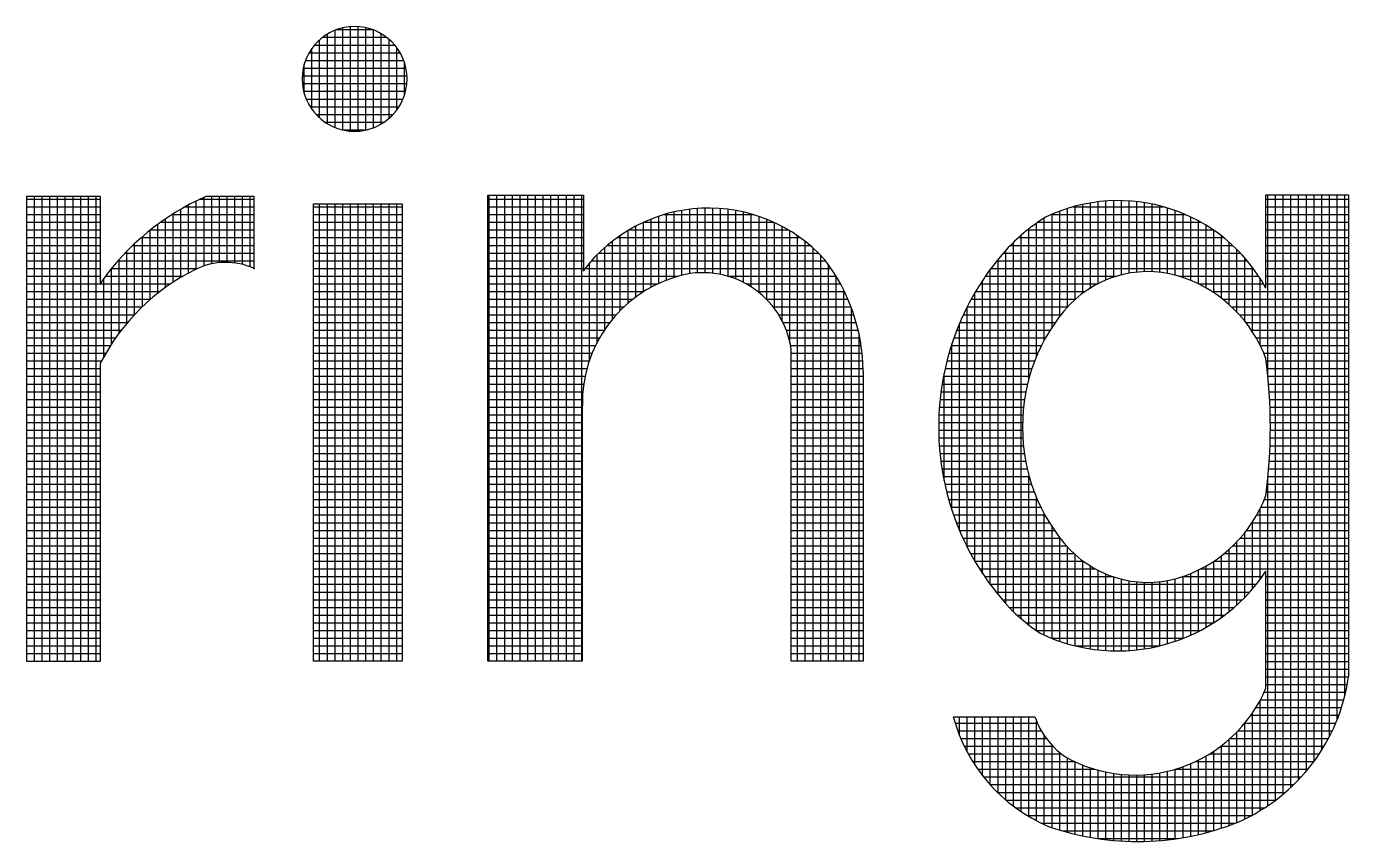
# Model space of a CAD drawing. Header units: inches. Extents: x 1019 to 1860, y -6 to 588.
# Drawn here: x 1748.894 to 1751.872, y 93.17 to 95.008 of the extents above; entities that cross this region are included whole.
import ezdxf

# ---------------------------------------------------------------- set-up
doc = ezdxf.new("R2010")
doc.units = ezdxf.units.IN
doc.header["$MEASUREMENT"] = 0
doc.layers.add('BG ÇÑ±¹Áö¿ª³\xad¹æ±â¼úÁÖ½ÄÈ¸»ç CI', color=7, linetype='Continuous')

msp = doc.modelspace()

# ---------------------------------------------------------------- linework, layer by layer
at = {"layer": 'BG ÇÑ±¹Áö¿ª³\xad¹æ±â¼úÁÖ½ÄÈ¸»ç CI', "color": 7, "linetype": 'Continuous', "lineweight": 25}
for p, q in [((1749.6063, 94.7744), (1749.6063, 95.0048)), ((1749.6237, 94.7718), (1749.6237, 95.0074)), ((1749.6411, 94.7717), (1749.6411, 95.0075)), ((1749.6584, 94.7742), (1749.6584, 95.005)), ((1749.5542, 94.8014), (1749.5542, 94.9778)), ((1749.5607, 94.9832), (1749.7051, 94.9832)), ((1749.5716, 94.7886), (1749.5716, 94.9906)), ((1749.589, 94.7799), (1749.589, 94.9993)), ((1749.5921, 95.0005), (1749.6737, 95.0005)), ((1749.6758, 94.7794), (1749.6758, 94.9997)), ((1749.6931, 94.7879), (1749.6931, 94.9913)), ((1749.7105, 94.8004), (1749.7105, 94.9787)), ((1749.5304, 94.9484), (1749.7354, 94.9484)), ((1749.5369, 94.8207), (1749.5369, 94.9585)), ((1749.5426, 94.9658), (1749.7233, 94.9658)), ((1749.7279, 94.8192), (1749.7279, 94.96)), ((1749.5195, 94.8563), (1749.5195, 94.9229)), ((1749.5222, 94.9311), (1749.7436, 94.9311)), ((1749.7452, 94.8528), (1749.7452, 94.9264)), ((1749.5149, 94.8963), (1749.7509, 94.8963)), ((1749.5172, 94.9137), (1749.7486, 94.9137)), ((1749.5152, 94.879), (1749.7506, 94.879)), ((1749.5181, 94.8616), (1749.7477, 94.8616)), ((1749.5238, 94.8442), (1749.7421, 94.8442)), ((1749.5327, 94.8269), (1749.7331, 94.8269)), ((1749.546, 94.8095), (1749.7198, 94.8095)), ((1749.566, 94.7922), (1749.6998, 94.7922)), ((1749.6048, 94.7748), (1749.661, 94.7748)), ((1748.8937, 94.6246), (1748.8937, 93.5772)), ((1749.0602, 94.6246), (1748.8937, 94.6246)), ((1748.8937, 94.6185), (1749.0602, 94.6185)), ((1748.8944, 93.5772), (1748.8944, 94.6246)), ((1748.9117, 93.5772), (1748.9117, 94.6246)), ((1748.9291, 93.5772), (1748.9291, 94.6246)), ((1748.9465, 93.5772), (1748.9465, 94.6246)), ((1748.9638, 93.5772), (1748.9638, 94.6246)), ((1748.9812, 93.5772), (1748.9812, 94.6246)), ((1748.9986, 93.5772), (1748.9986, 94.6246)), ((1749.0159, 93.5772), (1749.0159, 94.6246)), ((1749.0333, 93.5772), (1749.0333, 94.6246)), ((1749.0507, 93.5772), (1749.0507, 94.6246)), ((1749.0602, 94.4294), (1749.0602, 94.6246)), ((1749.2847, 94.6185), (1749.4066, 94.6185)), ((1749.2938, 94.4678), (1749.2938, 94.6227)), ((1749.4066, 94.6246), (1749.2981, 94.6246)), ((1749.3111, 94.4726), (1749.3111, 94.6246)), ((1749.3285, 94.4752), (1749.3285, 94.6246)), ((1749.3459, 94.4759), (1749.3459, 94.6246)), ((1749.3632, 94.4746), (1749.3632, 94.6246)), ((1749.3806, 94.4712), (1749.3806, 94.6246)), ((1749.3979, 94.4658), (1749.3979, 94.6246)), ((1749.4066, 94.4622), (1749.4066, 94.6246)), ((1749.9334, 93.5772), (1749.9334, 94.6276)), ((1749.9334, 94.6276), (1750.1482, 94.6276)), ((1749.9334, 94.6185), (1750.1482, 94.6185)), ((1749.9362, 93.5772), (1749.9362, 94.6276)), ((1749.9536, 93.5772), (1749.9536, 94.6276)), ((1749.971, 93.5772), (1749.971, 94.6276)), ((1749.9883, 93.5772), (1749.9883, 94.6276)), ((1750.0057, 93.5772), (1750.0057, 94.6276)), ((1750.0231, 93.5772), (1750.0231, 94.6276)), ((1750.0404, 93.5772), (1750.0404, 94.6276)), ((1750.0578, 93.5772), (1750.0578, 94.6276)), ((1750.0752, 93.5772), (1750.0752, 94.6276)), ((1750.0925, 93.5772), (1750.0925, 94.6276)), ((1750.1099, 93.5772), (1750.1099, 94.6276)), ((1750.1273, 93.5772), (1750.1273, 94.6276)), ((1750.1446, 93.5772), (1750.1446, 94.6276)), ((1750.1482, 94.6276), (1750.1482, 94.4574)), ((1751.6857, 94.4177), (1751.6857, 94.6282)), ((1751.6857, 94.6282), (1751.8719, 94.6282)), ((1751.6857, 94.6185), (1751.8719, 94.6185)), ((1751.6901, 94.2216), (1751.6901, 94.6282)), ((1751.7074, 93.2636), (1751.7074, 94.6282)), ((1751.7248, 93.2774), (1751.7248, 94.6282)), ((1751.7422, 93.2928), (1751.7422, 94.6282)), ((1751.7595, 93.31), (1751.7595, 94.6282)), ((1751.7769, 93.3294), (1751.7769, 94.6282)), ((1751.7942, 93.3515), (1751.7942, 94.6282)), ((1751.8116, 93.3771), (1751.8116, 94.6282)), ((1751.829, 93.4075), (1751.829, 94.6282)), ((1751.8463, 93.4457), (1751.8463, 94.6282)), ((1751.8637, 93.4998), (1751.8637, 94.6282)), ((1751.8719, 94.6282), (1751.8719, 93.5419)), ((1748.8937, 94.6011), (1749.0602, 94.6011)), ((1749.2417, 94.4421), (1749.2417, 94.5958)), ((1749.251, 94.6011), (1749.4066, 94.6011)), ((1749.259, 94.4519), (1749.259, 94.6056)), ((1749.2764, 94.4608), (1749.2764, 94.6145)), ((1749.54, 94.6081), (1749.7397, 94.6081)), ((1749.54, 93.5772), (1749.54, 94.6081)), ((1749.54, 94.6011), (1749.7397, 94.6011)), ((1749.5542, 93.5772), (1749.5542, 94.6081)), ((1749.5716, 93.5772), (1749.5716, 94.6081)), ((1749.589, 93.5772), (1749.589, 94.6081)), ((1749.6063, 93.5772), (1749.6063, 94.6081)), ((1749.6237, 93.5772), (1749.6237, 94.6081)), ((1749.6411, 93.5772), (1749.6411, 94.6081)), ((1749.6584, 93.5772), (1749.6584, 94.6081)), ((1749.6758, 93.5772), (1749.6758, 94.6081)), ((1749.6931, 93.5772), (1749.6931, 94.6081)), ((1749.7105, 93.5772), (1749.7105, 94.6081)), ((1749.7279, 93.5772), (1749.7279, 94.6081)), ((1749.7397, 94.6081), (1749.7397, 93.5772)), ((1749.9334, 94.6011), (1750.1482, 94.6011)), ((1750.353, 94.4423), (1750.353, 94.5897)), ((1750.3704, 94.4472), (1750.3704, 94.5932)), ((1750.3877, 94.4506), (1750.3877, 94.5957)), ((1750.4051, 94.4524), (1750.4051, 94.5974)), ((1750.4225, 94.4527), (1750.4225, 94.5982)), ((1750.4398, 94.4515), (1750.4398, 94.5982)), ((1750.4572, 94.4488), (1750.4572, 94.5973)), ((1750.4745, 94.4445), (1750.4745, 94.5955)), ((1750.4919, 94.4385), (1750.4919, 94.5929)), ((1750.5093, 94.4306), (1750.5093, 94.5893)), ((1751.2212, 94.354), (1751.2212, 94.5913)), ((1751.2386, 94.3751), (1751.2386, 94.5973)), ((1751.2516, 94.6011), (1751.4553, 94.6011)), ((1751.2559, 94.3925), (1751.2559, 94.6023)), ((1751.2733, 94.4067), (1751.2733, 94.6065)), ((1751.2907, 94.4185), (1751.2907, 94.6099)), ((1751.308, 94.4282), (1751.308, 94.6124)), ((1751.3254, 94.4363), (1751.3254, 94.6141)), ((1751.3428, 94.4427), (1751.3428, 94.615)), ((1751.3601, 94.4478), (1751.3601, 94.615)), ((1751.3775, 94.4515), (1751.3775, 94.6143)), ((1751.3949, 94.4538), (1751.3949, 94.6128)), ((1751.4122, 94.455), (1751.4122, 94.6105)), ((1751.4296, 94.4549), (1751.4296, 94.6074)), ((1751.447, 94.4536), (1751.447, 94.6034)), ((1751.4643, 94.451), (1751.4643, 94.5985)), ((1751.4817, 94.4471), (1751.4817, 94.5927)), ((1751.6857, 94.6011), (1751.8719, 94.6011)), ((1748.8937, 94.5838), (1749.0602, 94.5838)), ((1748.8937, 94.5664), (1749.0602, 94.5664)), ((1749.1896, 94.4062), (1749.1896, 94.5617)), ((1749.1961, 94.5664), (1749.4066, 94.5664)), ((1749.2069, 94.4193), (1749.2069, 94.574)), ((1749.2218, 94.5838), (1749.4066, 94.5838)), ((1749.2243, 94.4312), (1749.2243, 94.5853)), ((1749.54, 94.5838), (1749.7397, 94.5838)), ((1749.54, 94.5664), (1749.7397, 94.5664)), ((1749.9334, 94.5838), (1750.1482, 94.5838)), ((1749.9334, 94.5664), (1750.1482, 94.5664)), ((1750.2662, 94.3978), (1750.2662, 94.5578)), ((1750.2835, 94.4098), (1750.2835, 94.5663)), ((1750.2837, 94.5664), (1750.5768, 94.5664)), ((1750.3009, 94.42), (1750.3009, 94.5737)), ((1750.3183, 94.4288), (1750.3183, 94.5801)), ((1750.3301, 94.5838), (1750.5305, 94.5838)), ((1750.3356, 94.4361), (1750.3356, 94.5854)), ((1750.5266, 94.4205), (1750.5266, 94.5849)), ((1750.544, 94.4079), (1750.544, 94.5795)), ((1750.5614, 94.392), (1750.5614, 94.573)), ((1750.5787, 94.3716), (1750.5787, 94.5655)), ((1751.1691, 94.2645), (1751.1691, 94.5643)), ((1751.1722, 94.5664), (1751.5391, 94.5664)), ((1751.1865, 94.3006), (1751.1865, 94.5759)), ((1751.2027, 94.5838), (1751.5042, 94.5838)), ((1751.2039, 94.3296), (1751.2039, 94.5843)), ((1751.4991, 94.4419), (1751.4991, 94.586)), ((1751.5164, 94.4353), (1751.5164, 94.5782)), ((1751.5338, 94.4274), (1751.5338, 94.5694)), ((1751.5511, 94.4182), (1751.5511, 94.5594)), ((1751.6857, 94.5838), (1751.8719, 94.5838)), ((1751.6857, 94.5664), (1751.8719, 94.5664)), ((1748.8937, 94.5491), (1749.0602, 94.5491)), ((1748.8937, 94.5317), (1749.0602, 94.5317)), ((1749.1523, 94.5317), (1749.4066, 94.5317)), ((1749.1548, 94.3759), (1749.1548, 94.5339)), ((1749.1722, 94.3918), (1749.1722, 94.5483)), ((1749.1731, 94.5491), (1749.4066, 94.5491)), ((1749.54, 94.5491), (1749.7397, 94.5491)), ((1749.54, 94.5317), (1749.7397, 94.5317)), ((1749.9334, 94.5491), (1750.1482, 94.5491)), ((1749.9334, 94.5317), (1750.1482, 94.5317)), ((1750.224, 94.5317), (1750.6366, 94.5317)), ((1750.2314, 94.3676), (1750.2314, 94.5369)), ((1750.2488, 94.3839), (1750.2488, 94.548)), ((1750.2505, 94.5491), (1750.6101, 94.5491)), ((1750.5961, 94.3438), (1750.5961, 94.5569)), ((1750.6135, 94.2959), (1750.6135, 94.547)), ((1750.6308, 93.5772), (1750.6308, 94.5357)), ((1751.1285, 94.5317), (1751.5904, 94.5317)), ((1751.1344, 93.6729), (1751.1344, 94.537)), ((1751.1489, 94.5491), (1751.567, 94.5491)), ((1751.1518, 94.2142), (1751.1518, 94.5513)), ((1751.5685, 94.4075), (1751.5685, 94.548)), ((1751.5859, 94.395), (1751.5859, 94.5353)), ((1751.6857, 94.5491), (1751.8719, 94.5491)), ((1751.6857, 94.5317), (1751.8719, 94.5317)), ((1748.8937, 94.5143), (1749.0602, 94.5143)), ((1749.1201, 94.3388), (1749.1201, 94.5013)), ((1749.1333, 94.5143), (1749.4066, 94.5143)), ((1749.1375, 94.3584), (1749.1375, 94.5183)), ((1749.54, 94.5143), (1749.7397, 94.5143)), ((1749.9334, 94.5143), (1750.1482, 94.5143)), ((1750.1967, 94.3252), (1750.1967, 94.5099)), ((1750.2018, 94.5143), (1750.6587, 94.5143)), ((1750.2141, 94.3484), (1750.2141, 94.5243)), ((1750.6482, 93.5772), (1750.6482, 94.5229)), ((1750.6656, 93.5772), (1750.6656, 94.5084)), ((1751.0997, 93.7069), (1751.0997, 94.5029)), ((1751.1103, 94.5143), (1751.6106, 94.5143)), ((1751.117, 93.6889), (1751.117, 94.521)), ((1751.6032, 94.3806), (1751.6032, 94.5209)), ((1751.6206, 94.3637), (1751.6206, 94.5047)), ((1751.6857, 94.5143), (1751.8719, 94.5143)), ((1748.8937, 94.497), (1749.0602, 94.497)), ((1748.8937, 94.4796), (1749.0602, 94.4796)), ((1749.0999, 94.4796), (1749.4066, 94.4796)), ((1749.1028, 94.3169), (1749.1028, 94.4828)), ((1749.1159, 94.497), (1749.4066, 94.497)), ((1749.54, 94.497), (1749.7397, 94.497)), ((1749.54, 94.4796), (1749.7397, 94.4796)), ((1749.9334, 94.497), (1750.1482, 94.497)), ((1749.9334, 94.4796), (1750.1482, 94.4796)), ((1750.162, 94.2554), (1750.162, 94.4746)), ((1750.1664, 94.4796), (1750.6939, 94.4796)), ((1750.1794, 94.296), (1750.1794, 94.4935)), ((1750.1828, 94.497), (1750.6777, 94.497)), ((1750.6829, 93.5772), (1750.6829, 94.4917)), ((1750.7003, 93.5772), (1750.7003, 94.4708)), ((1751.0799, 94.4796), (1751.6436, 94.4796)), ((1751.0823, 93.7272), (1751.0823, 94.4826)), ((1751.0944, 94.497), (1751.6281, 94.497)), ((1751.638, 94.3438), (1751.638, 94.4862)), ((1751.6857, 94.497), (1751.8719, 94.497)), ((1751.6857, 94.4796), (1751.8719, 94.4796)), ((1748.8937, 94.4622), (1749.0602, 94.4622)), ((1748.8937, 94.4449), (1749.0602, 94.4449)), ((1749.068, 94.2632), (1749.068, 94.4402)), ((1749.0715, 94.4449), (1749.2464, 94.4449)), ((1749.0851, 94.4622), (1749.2794, 94.4622)), ((1749.0854, 94.292), (1749.0854, 94.4626)), ((1749.54, 94.4622), (1749.7397, 94.4622)), ((1749.54, 94.4449), (1749.7397, 94.4449)), ((1749.9334, 94.4622), (1750.1482, 94.4622)), ((1749.9334, 94.4449), (1750.3615, 94.4449)), ((1750.1519, 94.4622), (1750.7063, 94.4622)), ((1750.4733, 94.4449), (1750.7174, 94.4449)), ((1750.7176, 93.5772), (1750.7176, 94.4444)), ((1751.0539, 94.4449), (1751.3495, 94.4449)), ((1751.0649, 93.7496), (1751.0649, 94.4603)), ((1751.0664, 94.4622), (1751.6573, 94.4622)), ((1751.4898, 94.4449), (1751.6694, 94.4449)), ((1751.6553, 94.3198), (1751.6553, 94.4648)), ((1751.6727, 94.2895), (1751.6727, 94.4398)), ((1751.6857, 94.4622), (1751.8719, 94.4622)), ((1751.6857, 94.4449), (1751.8719, 94.4449)), ((1748.8937, 94.4275), (1749.2187, 94.4275)), ((1748.8937, 94.4101), (1749.1946, 94.4101)), ((1749.54, 94.4275), (1749.7397, 94.4275)), ((1749.54, 94.4101), (1749.7397, 94.4101)), ((1749.9334, 94.4275), (1750.3156, 94.4275)), ((1749.9334, 94.4101), (1750.2841, 94.4101)), ((1750.515, 94.4275), (1750.7274, 94.4275)), ((1750.5412, 94.4101), (1750.7363, 94.4101)), ((1750.735, 93.5772), (1750.735, 94.4128)), ((1751.0316, 94.4101), (1751.2781, 94.4101)), ((1751.0424, 94.4275), (1751.3066, 94.4275)), ((1751.0476, 93.7743), (1751.0476, 94.4355)), ((1751.5337, 94.4275), (1751.6802, 94.4275)), ((1751.5644, 94.4101), (1751.8719, 94.4101)), ((1751.6857, 94.4275), (1751.8719, 94.4275)), ((1748.8937, 94.3928), (1749.1733, 94.3928)), ((1749.54, 94.3928), (1749.7397, 94.3928)), ((1749.9334, 94.3928), (1750.2596, 94.3928)), ((1750.5606, 94.3928), (1750.7442, 94.3928)), ((1751.0217, 94.3928), (1751.2563, 94.3928)), ((1751.0302, 93.8021), (1751.0302, 94.4077)), ((1751.5887, 94.3928), (1751.8719, 94.3928)), ((1748.8937, 94.3754), (1749.1543, 94.3754)), ((1748.8937, 94.358), (1749.1372, 94.358)), ((1749.54, 94.3754), (1749.7397, 94.3754)), ((1749.54, 94.358), (1749.7397, 94.358)), ((1749.9334, 94.3754), (1750.2394, 94.3754)), ((1749.9334, 94.358), (1750.2224, 94.358)), ((1750.5759, 94.3754), (1750.7512, 94.3754)), ((1750.588, 94.358), (1750.7574, 94.358)), ((1750.7524, 93.5772), (1750.7524, 94.3724)), ((1751.0042, 94.358), (1751.2244, 94.358)), ((1751.0126, 94.3754), (1751.2389, 94.3754)), ((1751.0128, 93.8339), (1751.0128, 94.3759)), ((1751.6088, 94.3754), (1751.8719, 94.3754)), ((1751.6259, 94.358), (1751.8719, 94.358)), ((1748.8937, 94.3407), (1749.1217, 94.3407)), ((1748.8937, 94.3233), (1749.1076, 94.3233)), ((1749.54, 94.3407), (1749.7397, 94.3407)), ((1749.54, 94.3233), (1749.7397, 94.3233)), ((1749.9334, 94.3407), (1750.2079, 94.3407)), ((1749.9334, 94.3233), (1750.1955, 94.3233)), ((1750.5976, 94.3407), (1750.7627, 94.3407)), ((1750.6052, 94.3233), (1750.7672, 94.3233)), ((1750.9893, 94.3233), (1751.1998, 94.3233)), ((1750.9955, 93.8713), (1750.9955, 94.3385)), ((1750.9964, 94.3407), (1751.2114, 94.3407)), ((1751.6404, 94.3407), (1751.8719, 94.3407)), ((1751.653, 94.3233), (1751.8719, 94.3233)), ((1748.8937, 94.3059), (1749.0948, 94.3059)), ((1749.54, 94.3059), (1749.7397, 94.3059)), ((1749.9334, 94.3059), (1750.1848, 94.3059)), ((1750.6109, 94.3059), (1750.7709, 94.3059)), ((1750.7697, 93.5772), (1750.7697, 94.3116)), ((1750.9781, 93.9177), (1750.9781, 94.2921)), ((1750.9828, 94.3059), (1751.1894, 94.3059)), ((1751.6638, 94.3059), (1751.8719, 94.3059)), ((1748.8937, 94.2886), (1749.0832, 94.2886)), ((1748.8937, 94.2712), (1749.0726, 94.2712)), ((1749.54, 94.2886), (1749.7397, 94.2886)), ((1749.54, 94.2712), (1749.7397, 94.2712)), ((1749.9334, 94.2886), (1750.1756, 94.2886)), ((1749.9334, 94.2712), (1750.1679, 94.2712)), ((1750.615, 94.2886), (1750.7738, 94.2886)), ((1750.6163, 93.5772), (1750.6163, 94.2802)), ((1750.6163, 94.2712), (1750.776, 94.2712)), ((1750.9717, 94.2712), (1751.172, 94.2712)), ((1750.977, 94.2886), (1751.1802, 94.2886)), ((1751.6731, 94.2886), (1751.8719, 94.2886)), ((1751.6811, 94.2712), (1751.8719, 94.2712)), ((1748.8937, 94.2539), (1749.063, 94.2539)), ((1748.8937, 94.2365), (1749.0602, 94.2365)), ((1749.0602, 93.5772), (1749.0602, 94.2485)), ((1749.54, 94.2539), (1749.7397, 94.2539)), ((1749.54, 94.2365), (1749.7397, 94.2365)), ((1749.9334, 94.2539), (1750.1614, 94.2539)), ((1749.9334, 94.2365), (1750.1562, 94.2365)), ((1750.6163, 94.2539), (1750.7775, 94.2539)), ((1750.6163, 94.2365), (1750.7783, 94.2365)), ((1750.7784, 94.2306), (1750.7784, 93.5772)), ((1750.9629, 94.2365), (1751.1585, 94.2365)), ((1750.967, 94.2539), (1751.1648, 94.2539)), ((1751.6864, 94.2539), (1751.8719, 94.2539)), ((1751.6885, 94.2365), (1751.8719, 94.2365)), ((1748.8937, 94.2191), (1749.0602, 94.2191)), ((1748.8937, 94.2018), (1749.0602, 94.2018)), ((1749.54, 94.2191), (1749.7397, 94.2191)), ((1749.54, 94.2018), (1749.7397, 94.2018)), ((1749.9334, 94.2191), (1750.152, 94.2191)), ((1749.9334, 94.2018), (1750.149, 94.2018)), ((1750.6163, 94.2191), (1750.7784, 94.2191)), ((1750.6163, 94.2018), (1750.7784, 94.2018)), ((1750.9562, 94.2018), (1751.1486, 94.2018)), ((1750.9593, 94.2191), (1751.1531, 94.2191)), ((1750.9608, 93.9833), (1750.9608, 94.2265)), ((1751.6903, 94.2191), (1751.8719, 94.2191)), ((1751.6918, 94.2018), (1751.8719, 94.2018)), ((1748.8937, 94.1844), (1749.0602, 94.1844)), ((1749.54, 94.1844), (1749.7397, 94.1844)), ((1749.9334, 94.1844), (1750.147, 94.1844)), ((1750.6163, 94.1844), (1750.7784, 94.1844)), ((1750.9537, 94.1844), (1751.1448, 94.1844)), ((1751.6931, 94.1844), (1751.8719, 94.1844)), ((1748.8937, 94.167), (1749.0602, 94.167)), ((1748.8937, 94.1497), (1749.0602, 94.1497)), ((1749.54, 94.167), (1749.7397, 94.167)), ((1749.54, 94.1497), (1749.7397, 94.1497)), ((1749.9334, 94.167), (1750.146, 94.167)), ((1749.9334, 94.1497), (1750.1459, 94.1497)), ((1750.1459, 94.1532), (1750.1459, 93.5772)), ((1750.6163, 94.167), (1750.7784, 94.167)), ((1750.6163, 94.1497), (1750.7784, 94.1497)), ((1750.9502, 94.1497), (1751.1397, 94.1497)), ((1750.9517, 94.167), (1751.1419, 94.167)), ((1751.6942, 94.167), (1751.8719, 94.167)), ((1751.6949, 94.1497), (1751.8719, 94.1497)), ((1748.8937, 94.1323), (1749.0602, 94.1323)), ((1748.8937, 94.1149), (1749.0602, 94.1149)), ((1749.54, 94.1323), (1749.7397, 94.1323)), ((1749.54, 94.1149), (1749.7397, 94.1149)), ((1749.9334, 94.1323), (1750.1459, 94.1323)), ((1749.9334, 94.1149), (1750.1459, 94.1149)), ((1750.6163, 94.1323), (1750.7784, 94.1323)), ((1750.6163, 94.1149), (1750.7784, 94.1149)), ((1750.9488, 94.1149), (1751.1376, 94.1149)), ((1750.9493, 94.1323), (1751.1383, 94.1323)), ((1751.6955, 94.1323), (1751.8719, 94.1323)), ((1751.6957, 94.1149), (1751.8719, 94.1149)), ((1748.8937, 94.0976), (1749.0602, 94.0976)), ((1749.54, 94.0976), (1749.7397, 94.0976)), ((1749.9334, 94.0976), (1750.1459, 94.0976)), ((1750.6163, 94.0976), (1750.7784, 94.0976)), ((1750.9488, 94.0976), (1751.1376, 94.0976)), ((1751.6958, 94.0976), (1751.8719, 94.0976)), ((1748.8937, 94.0802), (1749.0602, 94.0802)), ((1748.8937, 94.0628), (1749.0602, 94.0628)), ((1749.54, 94.0802), (1749.7397, 94.0802)), ((1749.54, 94.0628), (1749.7397, 94.0628)), ((1749.9334, 94.0802), (1750.1459, 94.0802)), ((1749.9334, 94.0628), (1750.1459, 94.0628)), ((1750.6163, 94.0802), (1750.7784, 94.0802)), ((1750.6163, 94.0628), (1750.7784, 94.0628)), ((1750.9492, 94.0802), (1751.1381, 94.0802)), ((1750.9501, 94.0628), (1751.1394, 94.0628)), ((1751.695, 94.0628), (1751.8719, 94.0628)), ((1751.6955, 94.0802), (1751.8719, 94.0802)), ((1748.8937, 94.0455), (1749.0602, 94.0455)), ((1748.8937, 94.0281), (1749.0602, 94.0281)), ((1749.54, 94.0455), (1749.7397, 94.0455)), ((1749.54, 94.0281), (1749.7397, 94.0281)), ((1749.9334, 94.0455), (1750.1459, 94.0455)), ((1749.9334, 94.0281), (1750.1459, 94.0281)), ((1750.6163, 94.0455), (1750.7784, 94.0455)), ((1750.6163, 94.0281), (1750.7784, 94.0281)), ((1750.9515, 94.0455), (1751.1415, 94.0455)), ((1750.9534, 94.0281), (1751.1443, 94.0281)), ((1751.6933, 94.0281), (1751.8719, 94.0281)), ((1751.6943, 94.0455), (1751.8719, 94.0455)), ((1748.8937, 94.0108), (1749.0602, 94.0108)), ((1748.8937, 93.9934), (1749.0602, 93.9934)), ((1749.54, 94.0108), (1749.7397, 94.0108)), ((1749.54, 93.9934), (1749.7397, 93.9934)), ((1749.9334, 94.0108), (1750.1459, 94.0108)), ((1749.9334, 93.9934), (1750.1459, 93.9934)), ((1750.6163, 94.0108), (1750.7784, 94.0108)), ((1750.6163, 93.9934), (1750.7784, 93.9934)), ((1750.9558, 94.0108), (1751.148, 94.0108)), ((1750.9588, 93.9934), (1751.1524, 93.9934)), ((1751.1518, 93.6585), (1751.1518, 93.9956)), ((1751.6906, 93.9934), (1751.8719, 93.9934)), ((1751.6921, 94.0108), (1751.8719, 94.0108)), ((1748.8937, 93.976), (1749.0602, 93.976)), ((1749.54, 93.976), (1749.7397, 93.976)), ((1749.9334, 93.976), (1750.1459, 93.976)), ((1750.6163, 93.976), (1750.7784, 93.976)), ((1750.9623, 93.976), (1751.1577, 93.976)), ((1751.6888, 93.976), (1751.8719, 93.976)), ((1751.6901, 93.2512), (1751.6901, 93.9882)), ((1748.8937, 93.9587), (1749.0602, 93.9587)), ((1748.8937, 93.9413), (1749.0602, 93.9413)), ((1749.54, 93.9587), (1749.7397, 93.9587)), ((1749.54, 93.9413), (1749.7397, 93.9413)), ((1749.9334, 93.9587), (1750.1459, 93.9587)), ((1749.9334, 93.9413), (1750.1459, 93.9413)), ((1750.6163, 93.9587), (1750.7784, 93.9587)), ((1750.6163, 93.9413), (1750.7784, 93.9413)), ((1750.9663, 93.9587), (1751.1638, 93.9587)), ((1750.9709, 93.9413), (1751.1709, 93.9413)), ((1751.1691, 93.6456), (1751.1691, 93.9453)), ((1751.6822, 93.9413), (1751.8719, 93.9413)), ((1751.6868, 93.9587), (1751.8719, 93.9587)), ((1748.8937, 93.9239), (1749.0602, 93.9239)), ((1748.8937, 93.9066), (1749.0602, 93.9066)), ((1749.54, 93.9239), (1749.7397, 93.9239)), ((1749.54, 93.9066), (1749.7397, 93.9066)), ((1749.9334, 93.9239), (1750.1459, 93.9239)), ((1749.9334, 93.9066), (1750.1459, 93.9066)), ((1750.6163, 93.9239), (1750.7784, 93.9239)), ((1750.6163, 93.9066), (1750.7784, 93.9066)), ((1750.9761, 93.9239), (1751.1789, 93.9239)), ((1750.9819, 93.9066), (1751.1879, 93.9066)), ((1751.1865, 93.6357), (1751.1865, 93.9092)), ((1751.6654, 93.9066), (1751.8719, 93.9066)), ((1751.6727, 93.7612), (1751.6727, 93.9204)), ((1751.6744, 93.9239), (1751.8719, 93.9239)), ((1748.8937, 93.8892), (1749.0602, 93.8892)), ((1749.54, 93.8892), (1749.7397, 93.8892)), ((1749.9334, 93.8892), (1750.1459, 93.8892)), ((1750.6163, 93.8892), (1750.7784, 93.8892)), ((1750.9883, 93.8892), (1751.1981, 93.8892)), ((1751.2039, 93.6284), (1751.2039, 93.8802)), ((1751.6548, 93.8892), (1751.8719, 93.8892)), ((1751.6553, 93.7396), (1751.6553, 93.8901)), ((1748.8937, 93.8718), (1749.0602, 93.8718)), ((1748.8937, 93.8545), (1749.0602, 93.8545)), ((1749.54, 93.8718), (1749.7397, 93.8718)), ((1749.54, 93.8545), (1749.7397, 93.8545)), ((1749.9334, 93.8718), (1750.1459, 93.8718)), ((1749.9334, 93.8545), (1750.1459, 93.8545)), ((1750.6163, 93.8718), (1750.7784, 93.8718)), ((1750.6163, 93.8545), (1750.7784, 93.8545)), ((1750.9953, 93.8718), (1751.2095, 93.8718)), ((1751.0029, 93.8545), (1751.2223, 93.8545)), ((1751.2212, 93.6219), (1751.2212, 93.8558)), ((1751.6206, 93.704), (1751.6206, 93.8461)), ((1751.6283, 93.8545), (1751.8719, 93.8545)), ((1751.638, 93.7207), (1751.638, 93.866)), ((1751.6425, 93.8718), (1751.8719, 93.8718)), ((1748.8937, 93.8371), (1749.0602, 93.8371)), ((1748.8937, 93.8197), (1749.0602, 93.8197)), ((1749.54, 93.8371), (1749.7397, 93.8371)), ((1749.54, 93.8197), (1749.7397, 93.8197)), ((1749.9334, 93.8371), (1750.1459, 93.8371)), ((1749.9334, 93.8197), (1750.1459, 93.8197)), ((1750.6163, 93.8371), (1750.7784, 93.8371)), ((1750.6163, 93.8197), (1750.7784, 93.8197)), ((1751.0112, 93.8371), (1751.2365, 93.8371)), ((1751.0203, 93.8197), (1751.2533, 93.8197)), ((1751.2386, 93.6164), (1751.2386, 93.8348)), ((1751.2559, 93.6118), (1751.2559, 93.8174)), ((1751.5859, 93.6759), (1751.5859, 93.8148)), ((1751.5921, 93.8197), (1751.8719, 93.8197)), ((1751.6032, 93.6892), (1751.6032, 93.8293)), ((1751.6117, 93.8371), (1751.8719, 93.8371)), ((1748.8937, 93.8024), (1749.0602, 93.8024)), ((1748.8937, 93.785), (1749.0602, 93.785)), ((1749.54, 93.8024), (1749.7397, 93.8024)), ((1749.54, 93.785), (1749.7397, 93.785)), ((1749.9334, 93.8024), (1750.1459, 93.8024)), ((1749.9334, 93.785), (1750.1459, 93.785)), ((1750.6163, 93.8024), (1750.7784, 93.8024)), ((1750.6163, 93.785), (1750.7784, 93.785)), ((1751.0301, 93.8024), (1751.2744, 93.8024)), ((1751.0406, 93.785), (1751.3016, 93.785)), ((1751.2733, 93.6079), (1751.2733, 93.8032)), ((1751.2907, 93.6049), (1751.2907, 93.7914)), ((1751.539, 93.785), (1751.8719, 93.785)), ((1751.5511, 93.6535), (1751.5511, 93.7916)), ((1751.5685, 93.8024), (1751.8719, 93.8024)), ((1751.5685, 93.6641), (1751.5685, 93.8024)), ((1748.8937, 93.7676), (1749.0602, 93.7676)), ((1749.54, 93.7676), (1749.7397, 93.7676)), ((1749.9334, 93.7676), (1750.1459, 93.7676)), ((1750.6163, 93.7676), (1750.7784, 93.7676)), ((1751.0521, 93.7676), (1751.3411, 93.7676)), ((1751.308, 93.6026), (1751.308, 93.7816)), ((1751.3254, 93.6011), (1751.3254, 93.7736)), ((1751.3428, 93.6003), (1751.3428, 93.7671)), ((1751.3601, 93.6003), (1751.3601, 93.7621)), ((1751.3775, 93.6011), (1751.3775, 93.7584)), ((1751.3949, 93.6026), (1751.3949, 93.756)), ((1751.4122, 93.6049), (1751.4122, 93.7548)), ((1751.4296, 93.6079), (1751.4296, 93.7549)), ((1751.447, 93.6118), (1751.447, 93.7562)), ((1751.4643, 93.6165), (1751.4643, 93.7588)), ((1751.4817, 93.622), (1751.4817, 93.7627)), ((1751.4982, 93.7676), (1751.6774, 93.7676)), ((1751.4991, 93.6284), (1751.4991, 93.7679)), ((1751.5164, 93.6358), (1751.5164, 93.7745)), ((1751.5338, 93.6441), (1751.5338, 93.7824)), ((1751.6857, 93.5162), (1751.6857, 93.7797)), ((1751.6857, 93.7676), (1751.8719, 93.7676)), ((1748.8937, 93.7503), (1749.0602, 93.7503)), ((1748.8937, 93.7329), (1749.0602, 93.7329)), ((1749.54, 93.7503), (1749.7397, 93.7503)), ((1749.54, 93.7329), (1749.7397, 93.7329)), ((1749.9334, 93.7503), (1750.1459, 93.7503)), ((1749.9334, 93.7329), (1750.1459, 93.7329)), ((1750.6163, 93.7503), (1750.7784, 93.7503)), ((1750.6163, 93.7329), (1750.7784, 93.7329)), ((1751.0644, 93.7503), (1751.6642, 93.7503)), ((1751.0777, 93.7329), (1751.6495, 93.7329)), ((1751.6857, 93.7503), (1751.8719, 93.7503)), ((1751.6857, 93.7329), (1751.8719, 93.7329)), ((1748.8937, 93.7156), (1749.0602, 93.7156)), ((1748.8937, 93.6982), (1749.0602, 93.6982)), ((1749.54, 93.7156), (1749.7397, 93.7156)), ((1749.54, 93.6982), (1749.7397, 93.6982)), ((1749.9334, 93.7156), (1750.1459, 93.7156)), ((1749.9334, 93.6982), (1750.1459, 93.6982)), ((1750.6163, 93.7156), (1750.7784, 93.7156)), ((1750.6163, 93.6982), (1750.7784, 93.6982)), ((1751.0921, 93.7156), (1751.6328, 93.7156)), ((1751.1077, 93.6982), (1751.614, 93.6982)), ((1751.6857, 93.7156), (1751.8719, 93.7156)), ((1751.6857, 93.6982), (1751.8719, 93.6982)), ((1748.8937, 93.6808), (1749.0602, 93.6808)), ((1749.54, 93.6808), (1749.7397, 93.6808)), ((1749.9334, 93.6808), (1750.1459, 93.6808)), ((1750.6163, 93.6808), (1750.7784, 93.6808)), ((1751.1255, 93.6808), (1751.5925, 93.6808)), ((1751.6857, 93.6808), (1751.8719, 93.6808)), ((1748.8937, 93.6635), (1749.0602, 93.6635)), ((1748.8937, 93.6461), (1749.0602, 93.6461)), ((1749.54, 93.6635), (1749.7397, 93.6635)), ((1749.54, 93.6461), (1749.7397, 93.6461)), ((1749.9334, 93.6635), (1750.1459, 93.6635)), ((1749.9334, 93.6461), (1750.1459, 93.6461)), ((1750.6163, 93.6635), (1750.7784, 93.6635)), ((1750.6163, 93.6461), (1750.7784, 93.6461)), ((1751.1456, 93.6635), (1751.5675, 93.6635)), ((1751.1684, 93.6461), (1751.5376, 93.6461)), ((1751.6857, 93.6635), (1751.8719, 93.6635)), ((1751.6857, 93.6461), (1751.8719, 93.6461)), ((1748.8937, 93.6287), (1749.0602, 93.6287)), ((1748.8937, 93.6114), (1749.0602, 93.6114)), ((1749.54, 93.6287), (1749.7397, 93.6287)), ((1749.54, 93.6114), (1749.7397, 93.6114)), ((1749.9334, 93.6287), (1750.1459, 93.6287)), ((1749.9334, 93.6114), (1750.1459, 93.6114)), ((1750.6163, 93.6287), (1750.7784, 93.6287)), ((1750.6163, 93.6114), (1750.7784, 93.6114)), ((1751.2029, 93.6287), (1751.4999, 93.6287)), ((1751.2576, 93.6114), (1751.4452, 93.6114)), ((1751.6857, 93.6287), (1751.8719, 93.6287)), ((1751.6857, 93.6114), (1751.8719, 93.6114)), ((1748.8937, 93.594), (1749.0602, 93.594)), ((1748.8937, 93.5772), (1749.0602, 93.5772)), ((1749.54, 93.594), (1749.7397, 93.594)), ((1749.7397, 93.5772), (1749.54, 93.5772)), ((1749.9334, 93.594), (1750.1459, 93.594)), ((1750.1459, 93.5772), (1749.9334, 93.5772)), ((1750.6163, 93.594), (1750.7784, 93.594)), ((1750.7784, 93.5772), (1750.6163, 93.5772)), ((1751.6857, 93.594), (1751.8719, 93.594)), ((1751.6857, 93.5766), (1751.8719, 93.5766)), ((1751.6857, 93.5593), (1751.8719, 93.5593)), ((1751.6857, 93.5419), (1751.8719, 93.5419)), ((1751.6857, 93.5245), (1751.8691, 93.5245)), ((1751.6727, 93.2401), (1751.6727, 93.4889)), ((1751.6732, 93.4898), (1751.8611, 93.4898)), ((1751.6818, 93.5072), (1751.8655, 93.5072)), ((1751.6553, 93.2301), (1751.6553, 93.4602)), ((1751.6632, 93.4725), (1751.8559, 93.4725)), ((1750.9816, 93.4517), (1751.1655, 93.4517)), ((1750.9856, 93.4377), (1751.171, 93.4377)), ((1750.9955, 93.4097), (1750.9955, 93.4517)), ((1751.0128, 93.3723), (1751.0128, 93.4517)), ((1751.0302, 93.3431), (1751.0302, 93.4517)), ((1751.0476, 93.3188), (1751.0476, 93.4517)), ((1751.0649, 93.2981), (1751.0649, 93.4517)), ((1751.0823, 93.2801), (1751.0823, 93.4517)), ((1751.0997, 93.2643), (1751.0997, 93.4517)), ((1751.117, 93.2504), (1751.117, 93.4517)), ((1751.1344, 93.238), (1751.1344, 93.4517)), ((1751.1518, 93.2271), (1751.1518, 93.4517)), ((1751.1691, 93.2174), (1751.1691, 93.4421)), ((1751.638, 93.2211), (1751.638, 93.437)), ((1751.6385, 93.4377), (1751.8431, 93.4377)), ((1751.6518, 93.4551), (1751.8499, 93.4551)), ((1750.9914, 93.4204), (1751.1799, 93.4204)), ((1750.9982, 93.403), (1751.1912, 93.403)), ((1751.1865, 93.2089), (1751.1865, 93.4097)), ((1751.6032, 93.2067), (1751.6032, 93.4009)), ((1751.6055, 93.403), (1751.8266, 93.403)), ((1751.6206, 93.2133), (1751.6206, 93.4176)), ((1751.6233, 93.4204), (1751.8353, 93.4204)), ((1751.0061, 93.3856), (1751.2058, 93.3856)), ((1751.0151, 93.3683), (1751.2247, 93.3683)), ((1751.2039, 93.202), (1751.2039, 93.3877)), ((1751.2212, 93.1964), (1751.2212, 93.3711)), ((1751.5594, 93.3683), (1751.8059, 93.3683)), ((1751.5685, 93.1953), (1751.5685, 93.3741)), ((1751.5846, 93.3856), (1751.8168, 93.3856)), ((1751.5859, 93.2007), (1751.5859, 93.3866)), ((1751.0252, 93.3509), (1751.2545, 93.3509)), ((1751.2386, 93.1915), (1751.2386, 93.359)), ((1751.2559, 93.1871), (1751.2559, 93.3502)), ((1751.2733, 93.1832), (1751.2733, 93.3427)), ((1751.2907, 93.1798), (1751.2907, 93.3364)), ((1751.4991, 93.1791), (1751.4991, 93.3391)), ((1751.5164, 93.1824), (1751.5164, 93.3459)), ((1751.5275, 93.3509), (1751.7938, 93.3509)), ((1751.5338, 93.1861), (1751.5338, 93.354)), ((1751.5511, 93.1904), (1751.5511, 93.3633)), ((1751.0367, 93.3335), (1751.2999, 93.3335)), ((1751.0497, 93.3162), (1751.7653, 93.3162)), ((1751.308, 93.177), (1751.308, 93.3312)), ((1751.3254, 93.1747), (1751.3254, 93.3271)), ((1751.3428, 93.1729), (1751.3428, 93.324)), ((1751.3601, 93.1716), (1751.3601, 93.3218)), ((1751.3775, 93.1708), (1751.3775, 93.3206)), ((1751.3949, 93.1705), (1751.3949, 93.3203)), ((1751.4122, 93.1706), (1751.4122, 93.321)), ((1751.4296, 93.1713), (1751.4296, 93.3226)), ((1751.447, 93.1725), (1751.447, 93.3252)), ((1751.4643, 93.1742), (1751.4643, 93.3288)), ((1751.4817, 93.1764), (1751.4817, 93.3334)), ((1751.482, 93.3335), (1751.7803, 93.3335)), ((1751.0643, 93.2988), (1751.7485, 93.2988)), ((1751.0809, 93.2814), (1751.7296, 93.2814)), ((1751.1, 93.2641), (1751.7081, 93.2641)), ((1751.122, 93.2467), (1751.6833, 93.2467)), ((1751.148, 93.2294), (1751.654, 93.2294)), ((1751.1799, 93.212), (1751.6173, 93.212)), ((1751.2274, 93.1946), (1751.5663, 93.1946)), ((1751.3063, 93.1773), (1751.4874, 93.1773))]:
    msp.add_line(p, q, dxfattribs=at)
for centre, radius, start, end in [((1749.6329, 94.8896), 0.1182, 0, 180), ((1749.6329, 94.8896), 0.1182, 180, 0), ((1749.531, 94.0983), 0.5756, 113.87, 144.8809), ((1750.4303, 94.2456), 0.3527, 42.0809, 143.0927), ((1751.3534, 94.2367), 0.3784, 28.5804, 115.7552), ((1751.4197, 94.2098), 0.4341, 122.0981, 136.3991), ((1751.5411, 94.108), 0.5923, 137.3627, 180.2938), ((1749.343, 94.3212), 0.1547, 65.7198, 116.2531), ((1750.3579, 94.2267), 0.4206, 0.5372, 37.3719), ((1749.486, 94.0312), 0.4781, 116.2531, 152.9592), ((1750.4433, 94.1589), 0.2974, 106.8512, 181.1019), ((1750.4174, 94.2518), 0.201, 8.1307, 107.4625), ((1751.4197, 94.2098), 0.2453, 70.0414, 136.0456), ((1751.3989, 94.1528), 0.306, 20.4054, 70.0414), ((1751.5411, 94.108), 0.4035, 137.5987, 180.4312), ((1750.5032, 94.1049), 1.1926, 352.5544, 7.4456), ((1751.5411, 94.1019), 0.5923, 179.7062, 222.6373), ((1751.5411, 94.1019), 0.4035, 179.5688, 222.4013), ((1751.3989, 94.0571), 0.306, 289.9586, 339.5946), ((1751.4197, 94), 0.2453, 223.9544, 289.9586), ((1751.3514, 94.0014), 0.4012, 244.2448, 326.4501), ((1751.4197, 94), 0.4341, 223.6009, 236.016), ((1751.391, 93.64), 0.3197, 240.2936, 337.2308), ((1751.4531, 93.6016), 0.423, 293.7213, 351.8815), ((1751.3417, 93.5478), 0.3727, 194.9372, 247.0058), ((1751.34, 93.5128), 0.185, 199.309, 234.4815), ((1751.3968, 93.7765), 0.606, 250.6586, 291.9444)]:
    msp.add_arc(centre, radius, start, end, dxfattribs=at)
for p in [(1749.4065, 94.4622), (1750.1482, 94.4574)]:
    msp.add_point(p, dxfattribs=at)

doc.saveas('drawing.dxf')
